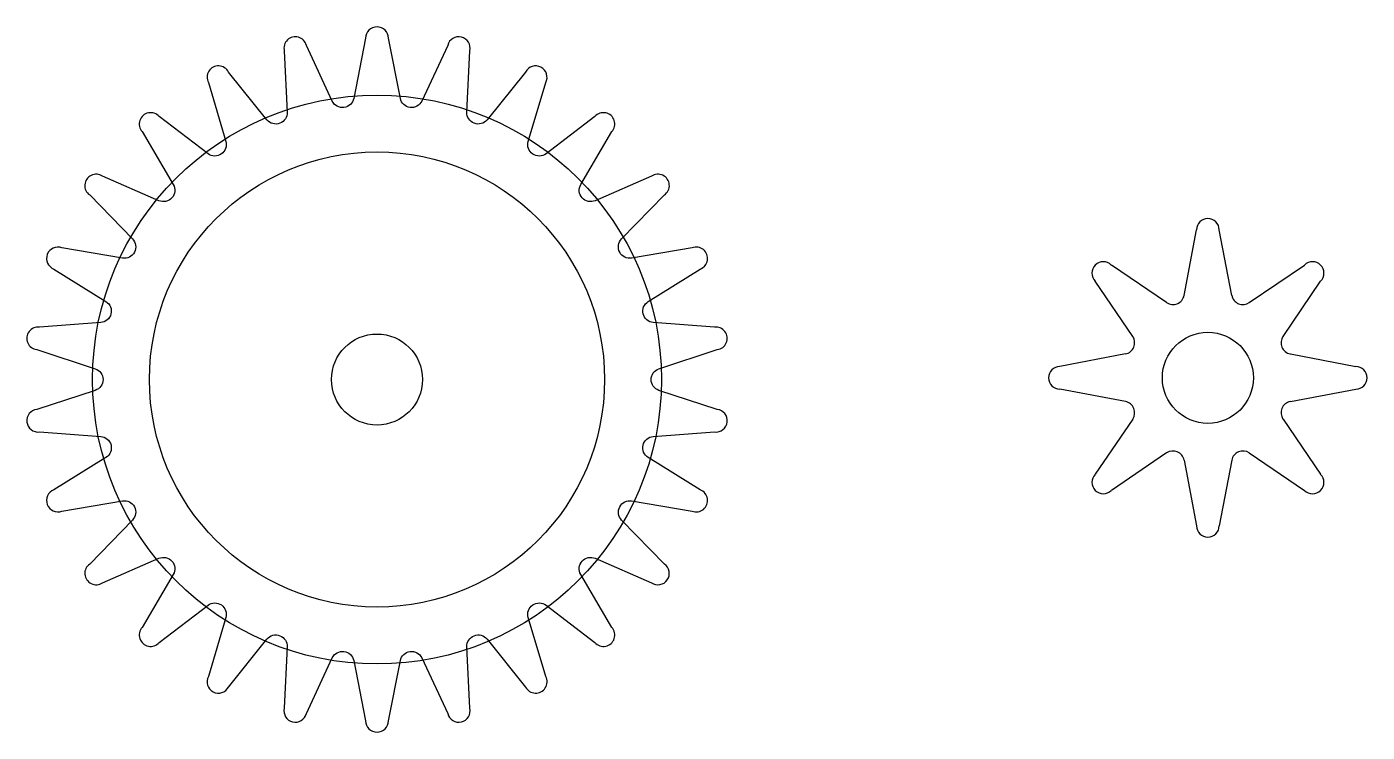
# Model space of a CAD drawing. Header units: millimetres. Extents: x 67 to 185, y 5 to 67.
import ezdxf

# ---------------------------------------------------------------- set-up
doc = ezdxf.new("R2010")
doc.units = ezdxf.units.MM

msp = doc.modelspace()

# ---------------------------------------------------------------- linework, layer by layer
for p, q in [((168.57, 43.79), (169.66, 49.54)), ((172.76, 43.79), (171.66, 49.54)), ((167.02, 43.15), (162.18, 46.44)), ((174.3, 43.15), (179.15, 46.44)), ((164.06, 40.18), (160.76, 45.03)), ((177.27, 40.18), (180.56, 45.03)), ((163.42, 38.64), (157.66, 37.54)), ((177.91, 38.64), (183.66, 37.54)), ((163.42, 34.45), (157.66, 35.54)), ((177.91, 34.45), (183.66, 35.54)), ((164.06, 32.9), (160.76, 28.06)), ((177.27, 32.9), (180.56, 28.06)), ((167.02, 29.94), (162.18, 26.65)), ((174.3, 29.94), (179.15, 26.65)), ((168.57, 29.3), (169.66, 23.54)), ((172.76, 29.3), (171.66, 23.54))]:
    msp.add_line(p, q)
msp.add_lwpolyline([(93.71, 60.87), (91.43, 65.76, 1), (89.49, 65.28), (89.75, 59.89, -0.725755), (87.97, 59.22), (84.59, 63.42, 1), (82.82, 62.49), (84.35, 57.32, -0.725755), (82.79, 56.24), (78.5, 59.51, 1), (77, 58.18), (79.73, 53.53, -0.725755), (78.47, 52.11), (73.52, 54.26, 1), (72.39, 52.61), (76.15, 48.75, -0.725755), (75.27, 47.06), (69.95, 47.97, 1), (69.24, 46.1), (73.82, 43.24, -0.725755), (73.36, 41.4), (67.98, 41, 1), (67.74, 39.02), (72.87, 37.34, -0.725755), (72.87, 35.44), (67.74, 33.77, 1), (67.98, 31.78), (73.36, 31.39, -0.725755), (73.82, 29.54), (69.24, 26.69, 1), (69.95, 24.82), (75.27, 25.72, -0.725755), (76.15, 24.04), (72.39, 20.17, 1), (73.52, 18.53), (78.47, 20.68, -0.725755), (79.73, 19.25), (77, 14.6, 1), (78.5, 13.27), (82.79, 16.55, -0.725755), (84.35, 15.47), (82.82, 10.29, 1), (84.59, 9.36), (87.97, 13.57, -0.725755), (89.75, 12.89), (89.49, 7.5, 1), (91.43, 7.03), (93.71, 11.92, -0.725755), (95.6, 11.69), (96.64, 6.39, 1), (98.64, 6.39), (99.69, 11.69, -0.725755), (101.57, 11.92), (103.85, 7.03, 1), (105.79, 7.5), (105.54, 12.89, -0.725755), (107.32, 13.57), (110.7, 9.36, 1), (112.47, 10.29), (110.93, 15.47, -0.725755), (112.5, 16.55), (116.79, 13.27, 1), (118.29, 14.6), (115.55, 19.25, -0.725755), (116.82, 20.68), (121.76, 18.53, 1), (122.9, 20.17), (119.14, 24.04, -0.725755), (120.02, 25.72), (125.34, 24.82, 1), (126.05, 26.69), (121.47, 29.54, -0.725755), (121.92, 31.39), (127.3, 31.78, 1), (127.54, 33.77), (122.42, 35.44, -0.725755), (122.42, 37.34), (127.54, 39.02, 1), (127.3, 41), (121.92, 41.4, -0.725755), (121.47, 43.24), (126.05, 46.1, 1), (125.34, 47.97), (120.02, 47.06, -0.725755), (119.14, 48.75), (122.9, 52.61, 1), (121.76, 54.26), (116.82, 52.11, -0.725755), (115.55, 53.53), (118.29, 58.18, 1), (116.79, 59.51), (112.5, 56.24, -0.725755), (110.93, 57.32), (112.47, 62.49, 1), (110.7, 63.42), (107.32, 59.22, -0.725755), (105.54, 59.89), (105.79, 65.28, 1), (103.85, 65.76), (101.57, 60.87, -0.725755), (99.69, 61.1), (98.64, 66.39, 1), (96.64, 66.39), (95.6, 61.1, -0.725755)], format="xyb", close=True)
for centre, radius in [((97.64, 36.39), 25), ((97.64, 36.39), 20), ((97.64, 36.39), 4), ((170.66, 36.54), 4)]:
    msp.add_circle(centre, radius)
for centre, start, end in [((170.66, 49.54), 360, 180), ((161.47, 45.74), 45, 225), ((179.86, 45.74), 315, 135), ((167.59, 43.98), 235.7762, 349.2238), ((173.74, 43.98), 190.7762, 304.2238), ((163.23, 39.62), 280.7762, 34.2238), ((178.09, 39.62), 145.7762, 259.2238), ((157.66, 36.54), 90, 270), ((183.66, 36.54), 270, 90), ((163.23, 33.47), 325.7762, 79.2238), ((178.09, 33.47), 100.7762, 214.2238), ((167.59, 29.11), 10.7762, 124.2238), ((173.74, 29.11), 55.7762, 169.2238), ((161.47, 27.35), 135, 315), ((179.86, 27.35), 225, 45), ((170.66, 23.54), 180, 360)]:
    msp.add_arc(centre, 1, start, end)

doc.saveas('drawing.dxf')
